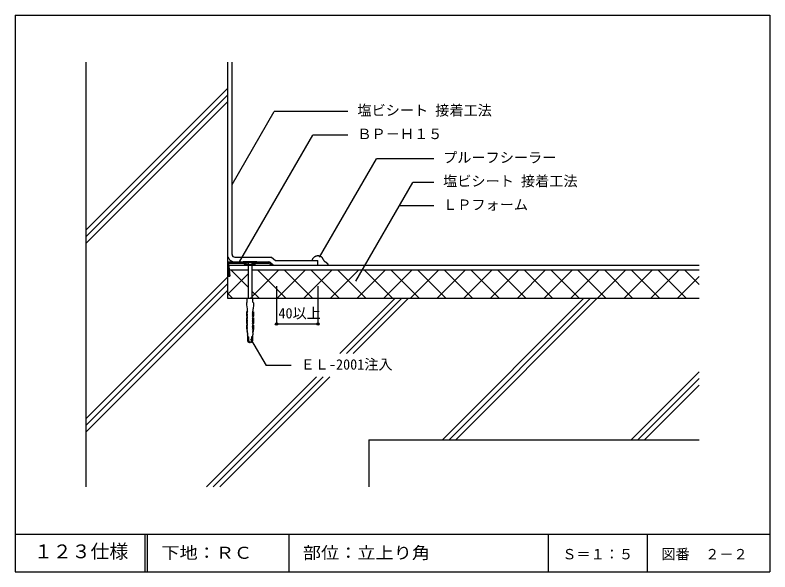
# Model space of a CAD drawing. Units: millimetres, scale not verified. Extents: x -350 to 450, y -609 to 621.
# Drawn here: x -350 to 450, y -609 to -19 of the extents above; entities that cross this region are included whole.
import ezdxf
from ezdxf.enums import TextEntityAlignment as Align

# ---------------------------------------------------------------- set-up
doc = ezdxf.new("R2010")
doc.units = ezdxf.units.MM
doc.header["$LTSCALE"] = 5
doc.header["$PDMODE"] = 32
doc.header["$PDSIZE"] = 2.5
doc.linetypes.add('DASHED3', pattern=[4, 3, -1])
for name, color, linetype in [('2-2_in line', 7, 'Continuous'), ('2-3', 3, 'Continuous'), ('2-4_out line', 2, 'Continuous'), ('2-6_鋼板・アングル', 2, 'Continuous'), ('2-7_ビス', 7, 'Continuous'), ('2-A_moji', 7, 'Continuous'), ('2-B_dim', 7, 'Continuous'), ('2-D_ハッチ他', 4, 'Continuous'), ('2-E_con他', 4, 'Continuous'), ('F-2', 7, 'Continuous'), ('F-5', 6, 'Continuous'), ('F-7', 1, 'Continuous'), ('F-A', 7, 'Continuous')]:
    doc.layers.add(name, color=color, linetype=linetype)
doc.styles.add('HG丸ｺﾞｼｯｸM-PRO', font='')
doc.styles.add('ＭＳ ゴシック', font='')
doc.styles.get('HG丸ｺﾞｼｯｸM-PRO').set_extended_font_data('HG丸ｺﾞｼｯｸM-PRO')
doc.styles.get('ＭＳ ゴシック').set_extended_font_data('MS Gothic')

msp = doc.modelspace()

# ---------------------------------------------------------------- linework, layer by layer
at = {"layer": '2-2_in line'}
for p, q in [((-123.425, -284.445), (-28.936, -284.445)), ((-76.936, -283.58), (-75.921, -284.445)), ((-122.987, -289.445), (-102.936, -289.445)), ((-98.936, -289.445), (375.064, -289.445))]:
    msp.add_line(p, q, dxfattribs=at)
for points in [[(-124.936, -69.445), (-124.936, -319.445), (375.064, -319.445)], [(-34.933, -279.445), (-34.914, -279.314), (-34.881, -279.089), (-34.844, -278.865), (-34.799, -278.645), (-34.743, -278.428), (-34.674, -278.217), (-34.627, -278.097), (-34.586, -278.005), (-34.508, -277.849), (-34.42, -277.697), (-34.326, -277.548), (-34.226, -277.403), (-34.121, -277.261), (-34.059, -277.179), (-33.985, -277.085), (-33.854, -276.924), (-33.722, -276.766), (-33.586, -276.611), (-33.449, -276.457), (-33.31, -276.305), (-33.229, -276.218), (-33.143, -276.127), (-32.994, -275.971), (-32.842, -275.818), (-32.687, -275.668), (-32.528, -275.521), (-32.365, -275.38), (-32.267, -275.3), (-32.18, -275.232), (-32.025, -275.117), (-31.866, -275.01), (-31.703, -274.909), (-31.536, -274.816), (-31.364, -274.733), (-31.263, -274.689), (-31.149, -274.644), (-30.949, -274.577), (-30.745, -274.52), (-30.538, -274.473)], [(-30.538, -274.473), (-30.329, -274.433), (-30.118, -274.4), (-29.995, -274.383), (-29.847, -274.364), (-29.591, -274.337), (-29.334, -274.318), (-29.078, -274.309), (-28.823, -274.311), (-28.569, -274.325), (-28.423, -274.339), (-28.315, -274.353), (-28.131, -274.382), (-27.947, -274.416), (-27.763, -274.454), (-27.579, -274.494), (-27.394, -274.535), (-27.286, -274.558), (-27.164, -274.583), (-26.954, -274.626), (-26.744, -274.672), (-26.537, -274.725), (-26.334, -274.787), (-26.138, -274.863), (-26.027, -274.915), (-25.928, -274.968), (-25.763, -275.071), (-25.605, -275.188), (-25.454, -275.316), (-25.311, -275.453), (-25.175, -275.598), (-25.099, -275.685), (-25.015, -275.788), (-24.877, -275.969), (-24.747, -276.155), (-24.623, -276.345), (-24.506, -276.539), (-24.393, -276.735), (-24.329, -276.85), (-24.262, -276.973)], [(-24.262, -276.973), (-24.148, -277.186), (-24.036, -277.401), (-23.925, -277.616), (-23.814, -277.832), (-23.703, -278.048), (-23.638, -278.173), (-23.55, -278.342), (-23.393, -278.631), (-23.229, -278.916), (-23.054, -279.193), (-22.865, -279.46), (-22.66, -279.712), (-22.532, -279.852), (-22.486, -279.899), (-22.404, -279.978), (-22.32, -280.055), (-22.233, -280.129), (-22.144, -280.2), (-22.053, -280.268), (-21.999, -280.306), (-21.909, -280.365), (-21.751, -280.461), (-21.59, -280.553), (-21.427, -280.642), (-21.264, -280.731), (-21.103, -280.823), (-21.012, -280.878), (-20.919, -280.938), (-20.763, -281.045), (-20.611, -281.158), (-20.461, -281.276), (-20.314, -281.396), (-20.168, -281.518), (-20.083, -281.589), (-19.978, -281.679), (-19.796, -281.834), (-19.617, -281.991), (-19.442, -282.152), (-19.271, -282.319)], [(-19.271, -282.319), (-19.108, -282.492), (-19.017, -282.596), (-18.965, -282.659), (-18.879, -282.768), (-18.797, -282.881), (-18.719, -282.996), (-18.646, -283.114), (-18.579, -283.236), (-18.543, -283.307), (-18.497, -283.409), (-18.425, -283.588), (-18.363, -283.77), (-18.309, -283.956), (-18.259, -284.145), (-18.214, -284.334), (-18.188, -284.445)]]:
    msp.add_lwpolyline(points, dxfattribs=at)
msp.add_arc((-116.936, -272.945), 8, 180, 270, dxfattribs=at)
at = {"layer": '2-3'}
for p, q in [((-274.936, -69.445), (-274.936, -519.445)), ((25.064, -469.445), (375.064, -469.445)), ((25.064, -469.445), (25.064, -519.445))]:
    msp.add_line(p, q, dxfattribs=at)
at = {"layer": '2-4_out line'}
for p, q in [((-119.936, -272.945), (-119.936, -69.445)), ((-74.08, -279.445), (-28.936, -279.445)), ((-28.936, -284.445), (-28.936, -279.445)), ((-28.936, -284.445), (375.064, -284.445))]:
    msp.add_line(p, q, dxfattribs=at)
msp.add_lwpolyline([(-116.936, -275.945), (-78.188, -275.945), (-74.08, -279.445)], dxfattribs=at)
msp.add_arc((-116.936, -272.945), 3, 180, 270, dxfattribs=at)
at = {"layer": '2-6_鋼板・アングル'}
for p, q in [((-124.936, -280.994), (-123.606, -296.185)), ((-124.936, -280.994), (-108.252, -280.994)), ((-123.626, -282.194), (-122.402, -296.185)), ((-123.626, -282.194), (-107.933, -282.194)), ((-107.52, -282.442), (-104.917, -284.445)), ((-106.789, -281.491), (-104.186, -283.494)), ((-104.186, -283.494), (-104.917, -284.445)), ((-95.083, -281.491), (-97.686, -283.494)), ((-97.686, -283.494), (-96.954, -284.445)), ((-94.351, -282.442), (-96.954, -284.445)), ((-93.939, -282.194), (-80.966, -282.194)), ((-93.619, -280.994), (-80.966, -280.994)), ((-79.993, -282.552), (-77.714, -284.494)), ((-79.215, -281.638), (-76.936, -283.58)), ((-76.936, -283.58), (-77.714, -284.494)), ((-123.606, -296.185), (-122.402, -296.185))]:
    msp.add_line(p, q, dxfattribs=at)
at = {"layer": '2-6_鋼板・アングル', "color": 4}
for p, q in [((-93.619, -280.994), (-108.252, -280.994)), ((-104.917, -284.445), (-96.954, -284.445)), ((-104.186, -283.494), (-97.686, -283.494))]:
    msp.add_line(p, q, dxfattribs=at)
at = {"layer": '2-6_鋼板・アングル'}
for centre, radius, start, end in [((-108.252, -283.394), 2.4, 52.43141, 90), ((-108.252, -283.394), 1.2, 52.43141, 90), ((-93.619, -283.394), 2.4, 90, 127.56859), ((-93.619, -283.394), 1.2, 90, 127.56859), ((-80.966, -283.694), 2.7, 49.57392, 90), ((-80.966, -283.694), 1.5, 49.57392, 90)]:
    msp.add_arc(centre, radius, start, end, dxfattribs=at)
at = {"layer": '2-7_ビス'}
for p, q in [((-105.936, -281.07), (-105.936, -281.57)), ((-105.936, -281.57), (-103.061, -284.445)), ((-95.936, -281.57), (-105.936, -281.57)), ((-98.811, -284.445), (-103.061, -284.445)), ((-102.936, -284.445), (-102.936, -319.445)), ((-98.936, -284.445), (-98.936, -319.445)), ((-95.936, -281.57), (-98.811, -284.445)), ((-104.104, -339.069), (-104.104, -339.069)), ((-104.104, -339.069), (-104.104, -339.069)), ((-97.767, -339.069), (-97.767, -339.069)), ((-97.767, -339.069), (-97.767, -339.069)), ((-104.105, -354.736), (-103.671, -355.56)), ((-97.766, -354.736), (-98.2, -355.56))]:
    msp.add_line(p, q, dxfattribs=at)
at = {"layer": '2-7_ビス', "linetype": 'DASHED3'}
for p, q in [((-103.486, -281.57), (-103.486, -281.07)), ((-103.486, -281.57), (-102.403, -283.445)), ((-98.386, -281.57), (-99.468, -283.445)), ((-98.386, -281.57), (-98.386, -281.07))]:
    msp.add_line(p, q, dxfattribs=at)
at = {"layer": '2-7_ビス'}
for points in [[(-95.936, -281.57), (-95.936, -281.07), (-105.936, -281.07)], [(-103.936, -323.54), (-103.936, -319.445), (-100.936, -319.445)], [(-97.936, -323.54), (-97.936, -319.445), (-100.936, -319.445)], [(-103.936, -323.54), (-104.686, -324.365), (-104.686, -326.463), (-104.137, -330.581), (-103.895, -330.989), (-103.936, -330.989), (-103.936, -332.803), (-103.503, -333.627)], [(-97.936, -323.54), (-97.186, -324.365), (-97.186, -326.463), (-97.734, -330.581), (-97.976, -330.989), (-97.936, -330.989), (-97.936, -332.803), (-98.369, -333.627)], [(-103.632, -333.874), (-104.611, -333.874), (-104.611, -338.108), (-104.109, -339.069), (-104.104, -339.069)], [(-103.564, -335.194), (-104.072, -334.369), (-104.072, -333.874)], [(-103.564, -336.76), (-104.072, -335.936), (-104.072, -335.458), (-103.723, -335.441)], [(-98.307, -335.194), (-97.799, -334.369), (-97.799, -333.874)], [(-98.307, -336.76), (-97.799, -335.936), (-97.799, -335.458), (-98.148, -335.441)], [(-98.239, -333.874), (-97.261, -333.874), (-97.261, -338.108), (-97.762, -339.069), (-97.767, -339.069)], [(-104.072, -340.141), (-104.611, -340.141), (-104.611, -345.938), (-104.104, -346.903)], [(-104.104, -339.069), (-104.101, -338.592), (-103.783, -338.574)], [(-103.621, -338.327), (-104.072, -337.503), (-104.072, -337.025), (-103.724, -337.008)], [(-103.564, -341.46), (-104.072, -340.636), (-104.072, -340.141)], [(-103.564, -343.027), (-104.072, -342.203), (-104.072, -341.725), (-103.724, -341.708)], [(-103.564, -344.594), (-104.072, -343.769), (-104.072, -343.292), (-103.724, -343.274)], [(-98.307, -341.46), (-97.799, -340.636), (-97.799, -340.141)], [(-98.307, -343.027), (-97.799, -342.203), (-97.799, -341.725), (-98.147, -341.708)], [(-98.307, -344.594), (-97.799, -343.769), (-97.799, -343.292), (-98.147, -343.274)], [(-98.25, -338.327), (-97.799, -337.503), (-97.799, -337.025), (-98.147, -337.008)], [(-97.767, -339.069), (-97.771, -338.592), (-98.088, -338.574)], [(-97.799, -340.141), (-97.261, -340.141), (-97.261, -345.938), (-97.767, -346.903)], [(-104.072, -347.974), (-104.611, -347.974), (-104.611, -351.223), (-104.105, -354.736), (-104.104, -354.258), (-103.795, -354.241)], [(-104.104, -346.903), (-104.101, -346.425), (-103.78, -346.408)], [(-103.628, -352.427), (-104.092, -351.603), (-104.088, -351.125), (-103.754, -351.108)], [(-103.596, -350.86), (-104.077, -350.036), (-104.072, -349.558), (-103.724, -349.541)], [(-103.621, -346.16), (-104.072, -345.336), (-104.072, -344.858), (-103.724, -344.841)], [(-103.564, -349.294), (-104.072, -348.469), (-104.072, -347.974)], [(-98.307, -349.294), (-97.799, -348.469), (-97.799, -347.974)], [(-98.275, -350.86), (-97.795, -350.036), (-97.799, -349.558), (-98.147, -349.541)], [(-98.25, -346.16), (-97.799, -345.336), (-97.799, -344.858), (-98.147, -344.841)], [(-98.243, -352.427), (-97.779, -351.603), (-97.783, -351.125), (-98.118, -351.108)], [(-97.767, -346.903), (-97.77, -346.425), (-98.091, -346.408)], [(-97.799, -347.974), (-97.261, -347.974), (-97.261, -351.223), (-97.766, -354.736), (-97.767, -354.258), (-98.076, -354.241)], [(-103.651, -353.994), (-104.101, -353.169), (-104.099, -352.692), (-103.777, -352.674)], [(-103.801, -355.808), (-103.936, -355.808), (-103.936, -356.591), (-103.786, -356.591), (-103.786, -358.199), (-103.779, -358.199)], [(-103.729, -358.529), (-103.729, -364.479), (-103.288, -365.131), (-102.286, -366.445), (-102.136, -366.445), (-103.221, -364.479), (-103.221, -360.508)], [(-98.142, -358.529), (-98.142, -364.479), (-98.583, -365.131), (-99.586, -366.445), (-99.735, -366.445), (-98.65, -364.479), (-98.65, -360.508)], [(-98.22, -353.994), (-97.77, -353.169), (-97.772, -352.692), (-98.094, -352.674)], [(-98.07, -355.808), (-97.936, -355.808), (-97.936, -356.591), (-98.086, -356.591), (-98.086, -358.199), (-98.092, -358.199)], [(-102.638, -360.508), (-102.638, -364.479), (-101.553, -366.445), (-100.936, -366.445)], [(-99.233, -360.508), (-99.233, -364.479), (-100.318, -366.445), (-100.936, -366.445)]]:
    msp.add_lwpolyline(points, dxfattribs=at)
at = {"layer": '2-7_ビス', "linetype": 'DASHED3'}
msp.add_arc((-100.936, -282.334), 1.84, 217.11751, 322.88248, dxfattribs=at)
at = {"layer": '2-7_ビス'}
for centre, major_axis, start_param, end_param in [((-103.771, -335.218), (0, -0.229), 0.2312026, 1.6765256), ((-103.643, -333.703), (0, -0.172), 0.06848, 2.1628795), ((-98.228, -333.703), (0, -0.172), 4.1203058, 6.2147054), ((-98.1, -335.218), (0, -0.229), 4.6066597, 6.0519827), ((-104.126, -339.605), (0, -0.536), 0.0442118, 3.0973809), ((-103.828, -338.351), (0, -0.229), 0.2312026, 1.6765256), ((-103.771, -336.785), (0, -0.229), 0.2312026, 1.6765256), ((-103.771, -341.485), (0, -0.229), 0.2312026, 1.6765256), ((-103.771, -343.051), (0, -0.229), 0.2312026, 1.6765256), ((-98.1, -336.785), (0, -0.229), 4.6066597, 6.0519827), ((-98.1, -341.485), (0, -0.229), 4.6066597, 6.0519827), ((-98.1, -343.051), (0, -0.229), 4.6066597, 6.0519827), ((-98.043, -338.351), (0, -0.229), 4.6066597, 6.0519827), ((-97.745, -339.605), (0, -0.536), 3.1858044, 6.2389735), ((-104.126, -347.439), (0, -0.536), 0.0442118, 3.0973809), ((-103.829, -346.185), (0, -0.229), 0.2312026, 1.6765256), ((-103.804, -350.885), (0, -0.229), 0.2312026, 1.6765256), ((-103.771, -344.618), (0, -0.229), 0.2312026, 1.6765256), ((-103.771, -349.318), (0, -0.229), 0.2312026, 1.6765256), ((-98.1, -344.618), (0, -0.229), 4.6066597, 6.0519827), ((-98.1, -349.318), (0, -0.229), 4.6066597, 6.0519827), ((-98.067, -350.885), (0, -0.229), 4.6066597, 6.0519827), ((-98.042, -346.185), (0, -0.229), 4.6066597, 6.0519827), ((-97.745, -347.439), (0, -0.536), 3.1858044, 6.2389735), ((-103.858, -354.018), (0, -0.229), 0.2312026, 1.6765256), ((-103.814, -355.635), (0, -0.174), 0.0818475, 2.1771705), ((-103.836, -352.451), (0, -0.229), 0.2312026, 1.6765256), ((-104.455, -358.493), (0, -0.8), 1.5261677, 1.947508), ((-98.035, -352.451), (0, -0.229), 4.6066597, 6.0519827), ((-98.013, -354.018), (0, -0.229), 4.6066597, 6.0519827), ((-98.057, -355.635), (0, -0.174), 4.1060148, 6.2013378), ((-97.416, -358.493), (0, -0.8), 4.3356773, 4.7570176), ((-102.93, -360.518), (0, -0.321), 1.5390306, 4.6806232), ((-98.942, -360.518), (0, -0.321), 1.6025621, 4.7441547)]:
    msp.add_ellipse(centre, major_axis=major_axis, ratio=0.909574, start_param=start_param, end_param=end_param, dxfattribs=at)
at = {"layer": '2-A_moji'}
for p, q in [((-119.936, -199.034), (-75.261, -121.656)), ((2.868, -121.656), (-75.261, -121.656)), ((-112.019, -280.945), (-34.488, -146.656)), ((2.868, -146.656), (-34.488, -146.656)), ((-27.255, -276.076), (33.031, -171.656)), ((93.715, -171.656), (33.031, -171.656)), ((11.088, -301.413), (71.57, -196.656)), ((93.715, -196.656), (71.57, -196.656)), ((93.715, -221.656), (57.136, -221.656)), ((-100.412, -362.42), (-83.972, -390.895)), ((-57.279, -390.895), (-83.972, -390.895))]:
    msp.add_line(p, q, dxfattribs=at)
at = {"layer": '2-B_dim'}
for p, q in [((-72.873, -306.597), (-72.873, -346.627)), ((-28.936, -306.597), (-28.936, -346.627)), ((-72.873, -346.627), (-28.936, -346.627))]:
    msp.add_line(p, q, dxfattribs=at)
at = {"layer": '2-B_dim', "color": 1}
for p in [(-72.873, -346.627), (-28.936, -346.627)]:
    msp.add_point(p, dxfattribs=at)
at = {"layer": '2-D_ハッチ他'}
for p, q in [((-124.936, -315.639), (-102.936, -293.639)), ((-121.381, -289.445), (-102.936, -307.89)), ((-98.936, -317.923), (-70.457, -289.445)), ((-93.096, -289.445), (-63.096, -319.445)), ((-72.173, -319.445), (-42.173, -289.445)), ((-64.812, -289.445), (-34.812, -319.445)), ((-43.889, -319.445), (-13.889, -289.445)), ((-36.528, -289.445), (-6.528, -319.445)), ((-15.605, -319.445), (14.395, -289.445)), ((-8.244, -289.445), (21.756, -319.445)), ((12.68, -319.445), (42.68, -289.445)), ((20.041, -289.445), (50.041, -319.445)), ((40.964, -319.445), (70.964, -289.445)), ((48.325, -289.445), (78.325, -319.445)), ((69.248, -319.445), (99.248, -289.445)), ((76.609, -289.445), (106.609, -319.445)), ((97.533, -319.445), (127.533, -289.445)), ((104.894, -289.445), (134.894, -319.445)), ((125.817, -319.445), (155.817, -289.445)), ((133.178, -289.445), (163.178, -319.445)), ((154.101, -319.445), (184.101, -289.445)), ((161.462, -289.445), (191.462, -319.445)), ((182.385, -319.445), (212.385, -289.445)), ((189.746, -289.445), (219.746, -319.445)), ((210.67, -319.445), (240.67, -289.445)), ((218.031, -289.445), (248.031, -319.445)), ((238.954, -319.445), (268.954, -289.445)), ((246.315, -289.445), (276.315, -319.445)), ((267.238, -319.445), (297.238, -289.445)), ((274.599, -289.445), (304.599, -319.445)), ((295.522, -319.445), (325.522, -289.445)), ((302.883, -289.445), (332.883, -319.445)), ((323.807, -319.445), (353.807, -289.445)), ((331.168, -289.445), (361.168, -319.445)), ((359.452, -289.445), (375.064, -305.057)), ((352.091, -319.445), (375.064, -296.471)), ((-98.936, -311.89), (-91.381, -319.445)), ((-124.936, -314.174), (-119.665, -319.445))]:
    msp.add_line(p, q, dxfattribs=at)
at = {"layer": '2-E_con他'}
for p, q in [((-274.936, -247.278), (-124.936, -97.278)), ((-274.936, -254.349), (-124.936, -104.349)), ((-274.936, -261.42), (-124.936, -111.42)), ((-274.936, -447.278), (-124.936, -297.278)), ((-274.936, -454.349), (-124.936, -304.349)), ((-274.936, -461.42), (-124.936, -311.42)), ((-5.736, -378.079), (52.898, -319.445)), ((1.335, -378.079), (59.969, -319.445)), ((8.406, -378.079), (67.04, -319.445)), ((102.898, -469.445), (252.898, -319.445)), ((109.969, -469.445), (259.969, -319.445)), ((117.04, -469.445), (267.04, -319.445)), ((302.898, -469.445), (375.064, -397.278)), ((-147.102, -519.445), (-30.356, -402.699)), ((-140.031, -519.445), (-23.285, -402.699)), ((-132.96, -519.445), (-16.214, -402.699)), ((309.969, -469.445), (375.064, -404.349)), ((317.04, -469.445), (375.064, -411.42))]:
    msp.add_line(p, q, dxfattribs=at)
at = {"layer": 'F-2'}
for p, q in [((-59.936, -569.445), (-59.936, -609.445)), ((215.064, -569.445), (215.064, -609.445)), ((320.064, -569.445), (320.064, -609.445))]:
    msp.add_line(p, q, dxfattribs=at)
at = {"layer": 'F-5'}
for p, q in [((-349.936, -569.445), (450.064, -569.445)), ((-212.436, -569.445), (-212.436, -609.445)), ((-209.936, -569.445), (-209.936, -609.445))]:
    msp.add_line(p, q, dxfattribs=at)
at = {"layer": 'F-7'}
for p, q in [((-349.936, -19.445), (450.064, -19.445)), ((-349.936, -19.445), (-349.936, -609.445)), ((450.064, -19.445), (450.064, -609.445)), ((-349.936, -609.445), (450.064, -609.445))]:
    msp.add_line(p, q, dxfattribs=at)

# ---------------------------------------------------------------- texts
at = {"layer": '2-A_moji', "style": 'ＭＳ ゴシック'}
for s, p in [('塩ビシート 接着工法', (12.868, -129.156)), ('ＢＰ－Ｈ１５', (12.868, -154.156)), ('プルーフシーラー', (103.715, -179.156)), ('塩ビシート 接着工法', (103.715, -204.156)), ('ＬＰフォーム', (103.715, -229.156)), ('ＥＬ-2001注入', (-47.279, -398.395))]:
    msp.add_text(s, height=11, dxfattribs=at).set_placement(p, align=Align.BOTTOM_LEFT)
at = {"layer": '2-B_dim', "style": 'ＭＳ ゴシック'}
msp.add_text('40以上', height=11, dxfattribs=at).set_placement((-70.845, -344.127), align=Align.BOTTOM_LEFT)
at = {"layer": 'F-A', "style": 'HG丸ｺﾞｼｯｸM-PRO'}
for s, height, p in [('１２３仕様', 14.66, (-329.936, -599.445)), ('図番', 11, (335.064, -599.445)), ('Ｓ＝１：５', 11, (230.064, -599.445)), ('２－２', 11, (381.482, -599.445))]:
    msp.add_text(s, height=height, dxfattribs=at).set_placement(p, align=Align.BOTTOM_LEFT)
at = {"layer": 'F-A', "style": 'HG丸ｺﾞｼｯｸM-PRO', "width": 1.1}
for s, p in [('下地：ＲＣ', (-194.936, -599.445)), ('部位：立上り角', (-44.936, -599.445))]:
    msp.add_text(s, height=12.83, dxfattribs=at).set_placement(p, align=Align.BOTTOM_LEFT)

doc.saveas('drawing.dxf')
